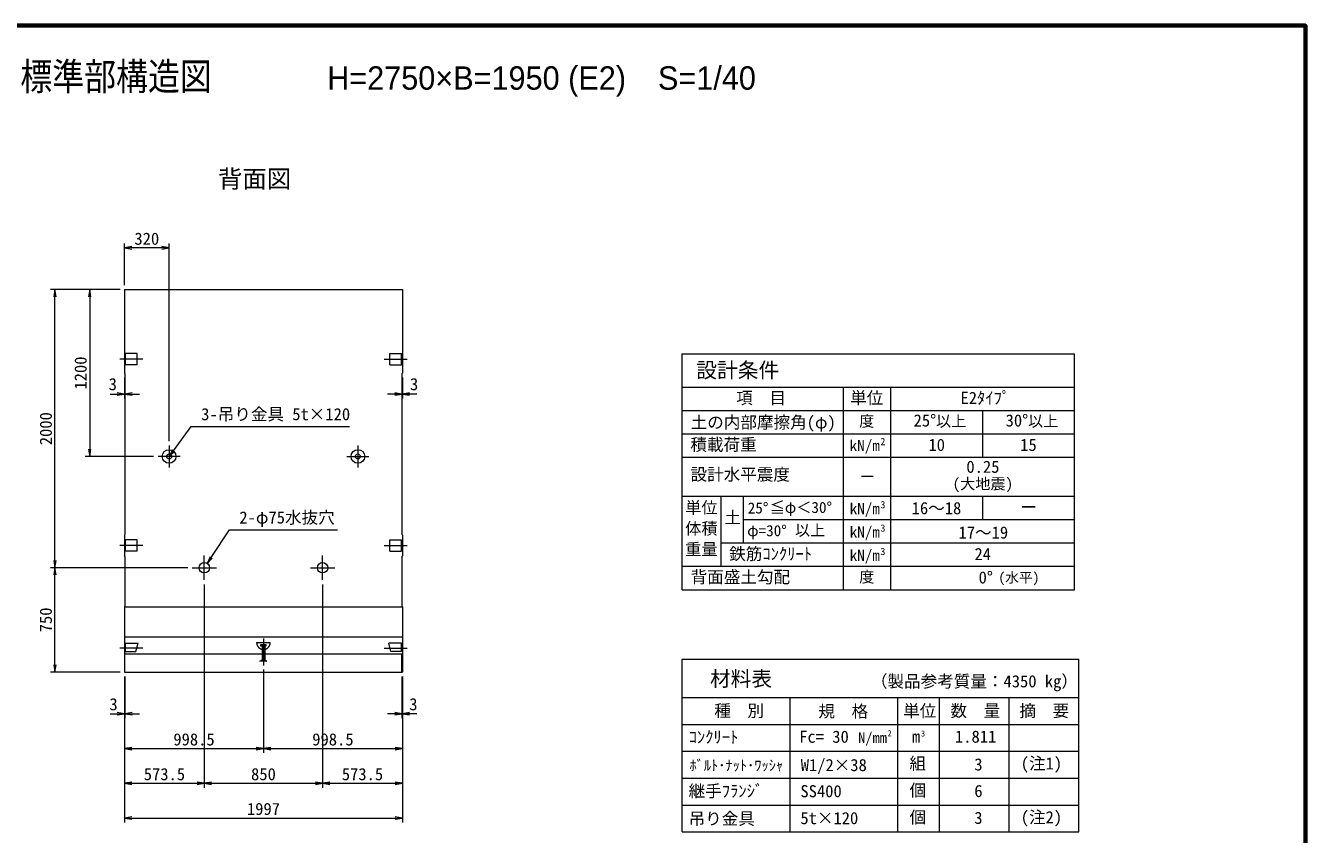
# Model space of a CAD drawing. Units: millimetres at full size, sheet at 1:40. Extents: x 124888 to 140688, y 10657 to 21690.
# Drawn here: x 131489 to 140688, y 15874 to 21690 of the extents above; entities that cross this region are included whole.
import ezdxf
from ezdxf.enums import TextEntityAlignment as Align

# ---------------------------------------------------------------- set-up
doc = ezdxf.new("R2010")
doc.units = ezdxf.units.MM
doc.header["$LTSCALE"] = 40
doc.linetypes.add('CHAIN', pattern=[18.5, 12, -1.5, 3.5, -1.5])
doc.linetypes.add('DASHED', pattern=[7.5, 6, -1.5])
for name, color, linetype, lineweight in [('01図枠', 1, 'Continuous', 70), ('中心', 6, 'CHAIN', 9), ('外形線', 7, 'Continuous', 13), ('寸法', 2, 'Continuous', 9), ('細線', 4, 'Continuous', 9), ('連結部', 4, 'Continuous', 13)]:
    doc.layers.add(name, color=color, linetype=linetype, lineweight=lineweight)
doc.layers.add('文字', color=7, linetype='Continuous')
doc.styles.add('ＭＳ ゴシック', font='')
doc.styles.add('ＭＳ Ｐゴシック', font='')
doc.styles.get('ＭＳ ゴシック').set_extended_font_data('MS Gothic')
doc.styles.get('ＭＳ Ｐゴシック').set_extended_font_data('MS PGothic')

# ---------------------------------------------------------------- blocks, each defined once
blk = doc.blocks.new('open_arrow')
at = {"color": 0, "linetype": 'Continuous', "lineweight": -2}
blk.add_lwpolyline([(7.5, 1.25), (0, 0), (7.5, -1.25)], dxfattribs=at)

msp = doc.modelspace()

# ---------------------------------------------------------------- linework, layer by layer
at = {"layer": '01図枠'}
msp.add_lwpolyline([(124887.54, 10809.99), (140687.54, 10809.99), (140687.54, 21689.99), (124887.54, 21689.99)], close=True, dxfattribs=at)
at = {"layer": '中心'}
for p, q in [((132330.84, 19291.75), (132165.84, 19291.75)), ((134065.84, 19291.75), (134230.84, 19291.75)), ((132598.84, 18591.75), (132440.84, 18591.75)), ((132519.84, 18670.75), (132519.84, 18512.75)), ((133797.84, 18591.75), (133955.84, 18591.75)), ((133876.84, 18670.75), (133876.84, 18512.75)), ((132330.84, 17951.75), (132165.84, 17951.75)), ((134065.84, 17951.75), (134230.84, 17951.75)), ((132773.34, 17704.25), (132773.34, 17879.25)), ((133623.34, 17704.25), (133623.34, 17879.25)), ((132685.84, 17791.75), (132860.84, 17791.75)), ((133535.84, 17791.75), (133710.84, 17791.75)), ((132330.84, 17214.4), (132165.84, 17214.4)), ((133198.34, 17283.85), (133198.34, 17088.85)), ((134065.84, 17214.4), (134230.84, 17214.4))]:
    msp.add_line(p, q, dxfattribs=at)
at = {"layer": '外形線'}
for p, q in [((132199.84, 19791.75), (134196.84, 19791.75)), ((132199.84, 19791.75), (132199.84, 19191.75)), ((134196.84, 19791.75), (134196.84, 19191.75)), ((132202.84, 19188.75), (132199.84, 19191.75)), ((132202.84, 19188.75), (132202.84, 18029.75)), ((134193.84, 19188.75), (134196.84, 19191.75)), ((134193.84, 19188.75), (134193.84, 18029.75)), ((132202.84, 18029.75), (132199.84, 18026.75)), ((132199.84, 18026.75), (132199.84, 17876.75)), ((134193.84, 18029.75), (134196.84, 18026.75)), ((134196.84, 18026.75), (134196.84, 17876.75)), ((132202.84, 17873.75), (132199.84, 17876.75)), ((132202.84, 17873.75), (132202.84, 17514.75)), ((134193.84, 17873.75), (134196.84, 17876.75)), ((134193.84, 17873.75), (134193.84, 17514.75)), ((132202.84, 17514.75), (132199.84, 17511.75)), ((132199.84, 17511.75), (132199.84, 17041.75)), ((134193.84, 17514.75), (134196.84, 17511.75)), ((134196.84, 17511.75), (134196.84, 17041.75)), ((132199.84, 17171.75), (134196.84, 17171.75)), ((132199.84, 17041.75), (134196.84, 17041.75))]:
    msp.add_line(p, q, dxfattribs=at)
for centre in [(132773.34, 17791.75), (133623.34, 17791.75)]:
    msp.add_circle(centre, 37.5, dxfattribs=at)
at = {"layer": '寸法'}
for p, q in [((132199.84, 19823.75), (132199.84, 20123.75)), ((132519.84, 20091.75), (132199.84, 20091.75)), ((132519.84, 18702.75), (132519.84, 20123.75)), ((132167.84, 19791.75), (131667.84, 19791.75)), ((131699.84, 17791.75), (131699.84, 19791.75)), ((132167.84, 19791.75), (131917.84, 19791.75)), ((131949.84, 19791.75), (131949.84, 18591.75)), ((132199.84, 19159.75), (132199.84, 19008.61)), ((132202.84, 19156.75), (132202.84, 19008.61)), ((134193.84, 19156.75), (134193.84, 19008.61)), ((134196.84, 19159.75), (134196.84, 19008.61)), ((132095.84, 19040.61), (132306.84, 19040.61)), ((134300.84, 19040.61), (134089.84, 19040.61)), ((132408.84, 18591.75), (131917.84, 18591.75)), ((132653.84, 17791.75), (131667.84, 17791.75)), ((132653.84, 17791.75), (131667.84, 17791.75)), ((131699.84, 17041.75), (131699.84, 17791.75)), ((132773.34, 17672.25), (132773.34, 16209.75)), ((132773.34, 17672.25), (132773.34, 16209.75)), ((133623.34, 17672.25), (133623.34, 16209.75)), ((133623.34, 17672.25), (133623.34, 16209.75)), ((132167.84, 17041.75), (131667.84, 17041.75)), ((133198.34, 17061.17), (133198.34, 16459.75)), ((133198.34, 17061.17), (133198.34, 16459.75)), ((132199.84, 17009.75), (132199.84, 15959.75)), ((132199.84, 17009.75), (132199.84, 16209.75)), ((132199.84, 17009.75), (132199.84, 16459.75)), ((132199.84, 17009.75), (132199.84, 16709.75)), ((132202.84, 17009.75), (132202.84, 16709.75)), ((134193.84, 17009.75), (134193.84, 16709.75)), ((134196.84, 17009.75), (134196.84, 15959.75)), ((134196.84, 17009.75), (134196.84, 16209.75)), ((134196.84, 17009.75), (134196.84, 16459.75)), ((134196.84, 17009.75), (134196.84, 16709.75)), ((132095.84, 16741.75), (132306.84, 16741.75)), ((134300.84, 16741.75), (134089.84, 16741.75)), ((132199.84, 16491.75), (133198.34, 16491.75)), ((133198.34, 16491.75), (134196.84, 16491.75)), ((132199.84, 16241.75), (132773.34, 16241.75)), ((132773.34, 16241.75), (133623.34, 16241.75)), ((133623.34, 16241.75), (134196.84, 16241.75)), ((132199.84, 15991.75), (134196.84, 15991.75))]:
    msp.add_line(p, q, dxfattribs=at)
at = {"layer": '寸法', "color": 3}
for p, q in [((136208.66, 17802.01), (136208.66, 19329.39)), ((136208.66, 19329.39), (139028.66, 19329.39)), ((139028.66, 17634.01), (139028.66, 19329.39)), ((136208.66, 17634.01), (136208.66, 19090.01)), ((136208.66, 19090.01), (139028.66, 19090.01)), ((137368.66, 17634.01), (137368.66, 19090.01)), ((137708.66, 17634.01), (137708.66, 19090.01)), ((136208.66, 18922.01), (139028.66, 18922.01)), ((138368.66, 18586.01), (138368.66, 18922.01)), ((136208.66, 18754.01), (139028.66, 18754.01)), ((136208.66, 18586.01), (139028.66, 18586.01)), ((136208.66, 18306.01), (139028.66, 18306.01)), ((136488.66, 17802.01), (136488.66, 18306.01)), ((136648.66, 17970.01), (136648.66, 18306.01)), ((138368.66, 18138.01), (138368.66, 18306.01)), ((136648.66, 18138.01), (139028.66, 18138.01)), ((136488.66, 17970.01), (139028.66, 17970.01)), ((136208.66, 17802.01), (139028.66, 17802.01)), ((136208.66, 17634.01), (139028.66, 17634.01)), ((136208.66, 15891.75), (136208.66, 17134.01)), ((136208.66, 17134.01), (139058.66, 17134.01)), ((139058.66, 15891.75), (139058.66, 17134.01)), ((136208.66, 16858.63), (139058.66, 16858.63)), ((136983.66, 15891.75), (136983.66, 16858.63)), ((137758.66, 15891.75), (137758.66, 16858.63)), ((138058.66, 15891.75), (138058.66, 16858.63)), ((138058.66, 16085.13), (138058.66, 16858.63)), ((138558.66, 15891.75), (138558.66, 16858.63)), ((136208.66, 16665.26), (139058.66, 16665.26)), ((136208.66, 16471.88), (139058.66, 16471.88)), ((136208.66, 16278.51), (139058.66, 16278.51)), ((136208.66, 16085.13), (139058.66, 16085.13)), ((136208.66, 15891.75), (139058.66, 15891.75))]:
    msp.add_line(p, q, dxfattribs=at)
at = {"layer": '寸法', "color": 3, "linetype": 'DASHED'}
for p, q in [((133149.29, 17253.85), (133247.39, 17253.85)), ((133180.34, 17238.85), (133216.34, 17238.85)), ((133180.34, 17226.85), (133180.34, 17238.85)), ((133216.34, 17226.85), (133180.34, 17226.85)), ((133188.29, 17226.85), (133188.29, 17130.51)), ((133208.32, 17226.85), (133208.32, 17130.51)), ((133216.34, 17238.85), (133216.34, 17226.85)), ((133173.29, 17118.85), (133188.29, 17130.51)), ((133223.32, 17118.85), (133173.29, 17118.85)), ((133188.29, 17130.51), (133208.32, 17130.51)), ((133208.32, 17130.51), (133223.32, 17118.85))]:
    msp.add_line(p, q, dxfattribs=at)
at = {"layer": '寸法'}
for points in [[(132519.84, 18591.75), (132550.79, 18633.53), (132678.66, 18806.15), (133816.83, 18806.15)], [(132794.03, 17823.02), (132822.73, 17866.39), (132953.1, 18063.41), (133730.74, 18063.41)]]:
    msp.add_lwpolyline(points, dxfattribs=at)
at = {"layer": '寸法', "color": 3}
for centre in [(132519.84, 18591.75), (133876.84, 18591.75)]:
    msp.add_circle(centre, 18, dxfattribs=at)
at = {"layer": '寸法', "color": 3, "linetype": 'DASHED'}
msp.add_arc((133198.34, 17253.85), 49.05, 180, 0, dxfattribs=at)
at = {"layer": '細線'}
for p, q in [((132205.84, 19251.75), (132205.84, 19331.75)), ((132290.84, 19331.75), (132205.84, 19331.75)), ((132290.84, 19251.75), (132290.84, 19331.75)), ((134105.84, 19251.75), (134105.84, 19331.75)), ((134105.84, 19331.75), (134190.84, 19331.75)), ((134190.84, 19251.75), (134190.84, 19331.75)), ((132290.84, 19251.75), (132205.84, 19251.75)), ((134105.84, 19251.75), (134190.84, 19251.75)), ((132205.84, 17911.75), (132205.84, 17991.75)), ((132290.84, 17991.75), (132205.84, 17991.75)), ((132290.84, 17911.75), (132290.84, 17991.75)), ((134105.84, 17911.75), (134105.84, 17991.75)), ((134105.84, 17991.75), (134190.84, 17991.75)), ((134190.84, 17911.75), (134190.84, 17991.75)), ((132290.84, 17911.75), (132205.84, 17911.75)), ((134105.84, 17911.75), (134190.84, 17911.75)), ((132199.84, 17511.75), (134196.84, 17511.75)), ((132199.84, 17294.46), (134196.84, 17294.46)), ((132202.84, 17041.75), (132202.84, 17171.75)), ((134193.84, 17041.75), (134193.84, 17171.75))]:
    msp.add_line(p, q, dxfattribs=at)
at = {"layer": '細線', "linetype": 'DASHED'}
for p, q in [((132205.84, 17189.4), (132205.84, 17249.4)), ((132205.84, 17249.4), (132296.84, 17249.4)), ((132281.84, 17189.4), (132296.84, 17249.4)), ((134114.84, 17189.4), (134099.84, 17249.4)), ((134190.84, 17249.4), (134099.84, 17249.4)), ((134190.84, 17189.4), (134190.84, 17249.4)), ((132205.84, 17189.4), (132281.84, 17189.4)), ((134190.84, 17189.4), (134114.84, 17189.4))]:
    msp.add_line(p, q, dxfattribs=at)
at = {"layer": '連結部', "color": 3}
for centre in [(132519.84, 18591.75), (133876.84, 18591.75)]:
    msp.add_circle(centre, 49, dxfattribs=at)

# ---------------------------------------------------------------- block references
at = {"layer": '寸法', "xscale": 6.93, "yscale": 6.93}
for p in [(132199.84, 20091.75), (132202.84, 19040.61), (134196.84, 19040.61), (132202.84, 16741.75), (134196.84, 16741.75), (132199.84, 16491.75), (133198.34, 16491.75), (132199.84, 16241.75), (132773.34, 16241.75), (133623.34, 16241.75), (132199.84, 15991.75)]:
    msp.add_blockref('open_arrow', p, dxfattribs=at)
for p, rotation in [((132519.84, 20091.75), 180), ((131699.84, 19791.75), 270), ((131949.84, 19791.75), 270), ((132199.84, 19040.61), 180), ((134193.84, 19040.61), 180), ((131949.84, 18591.75), 90), ((132519.84, 18591.75), 53.5), ((132794.03, 17823.02), 56.5), ((131699.84, 17791.75), 90), ((131699.84, 17791.75), 270), ((131699.84, 17041.75), 90), ((132199.84, 16741.75), 180), ((134193.84, 16741.75), 180), ((133198.34, 16491.75), 180), ((134196.84, 16491.75), 180), ((132773.34, 16241.75), 180), ((133623.34, 16241.75), 180), ((134196.84, 16241.75), 180), ((134196.84, 15991.75), 180)]:
    msp.add_blockref('open_arrow', p, dxfattribs=dict(at, rotation=rotation))

# ---------------------------------------------------------------- texts
at = {"layer": '寸法', "style": 'ＭＳ ゴシック'}
for s, p in [('320', (132359.84, 20157.75)), ('3', (132115.46, 19112.05)), ('3', (134281.23, 19112.05)), ('3', (132120.72, 16810.35)), ('3', (134275.96, 16810.35)), ('998.5', (132699.09, 16557.75)), ('998.5', (133697.59, 16557.75)), ('573.5', (132486.59, 16307.75)), ('850', (133198.34, 16307.75)), ('573.5', (133910.09, 16307.75)), ('1997', (133198.34, 16057.75))]:
    msp.add_text(s, height=87.35, dxfattribs=at).set_placement(p, align=Align.MIDDLE_CENTER)
for s, p in [('1200', (131883.84, 19191.75)), ('2000', (131633.84, 18791.75)), ('750', (131633.84, 17416.75))]:
    msp.add_text(s, height=87.35, rotation=90, dxfattribs=at).set_placement(p, align=Align.MIDDLE_CENTER)
at = {"layer": '寸法', "color": 3, "style": 'ＭＳ ゴシック'}
for s, height, p in [('設計条件', 109.2, (136309.63, 19125.26)), ('項\u3000目', 87.35, (136596.05, 18943.25)), ('単位', 87.35, (137415.25, 18943.25)), ('E2ﾀｲﾌﾟ', 87.35, (138208.27, 18943.25)), ('土の内部摩擦角(φ)', 87.35, (136268.98, 18767.38)), ('度', 79.75, (137480.45, 18782.32)), ('25°', 87.35, (137871.31, 18780.87)), ('以上', 79.75, (138032.3, 18782.32)), ('30°', 87.35, (138532.87, 18780.87)), ('以上', 79.75, (138693.85, 18782.32)), ('積載荷重', 87.35, (136267.08, 18607.38)), ('kN/m', 79.75, (137411.51, 18606.57)), ('2', 52.22, (137632.66, 18657.04)), ('10', 87.35, (137977.96, 18605.41)), ('15', 87.35, (138637.5, 18605.41)), ('設計水平震度', 87.35, (136267.94, 18393.07)), ('0.25', 87.35, (138250.66, 18448.02)), ('ー', 79.75, (137484.97, 18383.04)), ('(大地震)', 79.75, (138151.88, 18331.99)), ('25°', 79.75, (136679.42, 18157.73)), ('≦φ＜30°', 79.75, (136837.12, 18161.75)), ('kN/m', 79.75, (137411.94, 18153)), ('3', 52.22, (137633.08, 18203.47)), ('16～18', 87.35, (137857.36, 18150.62)), ('ー', 87.35, (138639.43, 18158.04)), ('土', 87.35, (136510.97, 18083.43)), ('φ=30°', 79.75, (136674.93, 17994.63)), ('以上', 79.75, (137018.56, 17998.32)), ('kN/m', 79.75, (137411.94, 17985)), ('3', 52.22, (137633.08, 18035.47)), ('17～19', 87.35, (138194.24, 17975.31)), ('鉄筋ｺﾝｸﾘｰﾄ', 87.35, (136545.68, 17821.93)), ('kN/m', 79.75, (137411.94, 17817)), ('3', 52.22, (137633.08, 17867.47)), ('24', 87.35, (138309.14, 17820.46)), ('背面盛土勾配', 87.35, (136268.66, 17655.25)), ('度', 79.75, (137480.45, 17662.32)), ('0°', 87.35, (138338.56, 17652.27)), ('(水平)', 72.16, (138480.89, 17663.78)), ('材料表', 109.2, (136407.53, 16906.76)), ('種\u3000別', 87.35, (136438.94, 16693.92)), ('規\u3000格', 87.35, (137187.09, 16689.78)), ('単位', 87.35, (137796.29, 16692.98)), ('数\u3000量', 87.35, (138136.69, 16693.72)), ('摘\u3000要', 87.35, (138631.68, 16693.33)), ('ｺﾝｸﾘｰﾄ', 87.35, (136254.31, 16504.77)), ('Fc= 30', 87.35, (137049.08, 16507.19)), ('N/mm', 75.95, (137472.83, 16509.37)), ('2', 43.67, (137684.39, 16566.61)), ('m', 87.35, (137859.24, 16508.35)), ('3', 43.67, (137924.63, 16565.06)), ('ﾎﾞﾙﾄ･ﾅｯﾄ･ﾜｯｼｬ', 75.95, (136260.14, 16309.96)), ('W1/2×38', 87.35, (137059.85, 16303.28)), ('組', 87.35, (137841.34, 16314.97)), ('(注1)', 87.35, (138641.34, 16314.97)), ('継手ﾌﾗﾝｼﾞ', 87.35, (136254.09, 16116.71)), ('SS400', 87.35, (137057.64, 16115.17)), ('個 ', 87.35, (137842.67, 16121.6)), ('吊り金具', 87.35, (136254.09, 15918.01)), ('5t×120', 87.35, (137057.64, 15921.79)), ('個 ', 87.35, (137842.67, 15928.22)), ('(注2)', 87.35, (138641.34, 15928.22))]:
    msp.add_text(s, height=height, dxfattribs=at).set_placement(p, align=Align.BOTTOM_LEFT)
at = {"layer": '寸法', "style": 'ＭＳ ゴシック'}
for s, p in [('3-吊り金具 5t×120', (132750.66, 18826.15)), ('2-φ75水抜穴', (133025.1, 18083.41))]:
    msp.add_text(s, height=87.35, dxfattribs=at).set_placement(p, align=Align.BOTTOM_LEFT)
at = {"layer": '寸法', "color": 3, "style": 'ＭＳ ゴシック'}
for s, p in [('単位', (136229.8, 18266.42)), ('体積', (136229.8, 18116.78)), ('重量', (136229.8, 17967.14))]:
    msp.add_text(s, height=85.24, dxfattribs=at).set_placement(p, align=Align.TOP_LEFT)
for s, p in [('（製品参考質量：4350 kg）', (139052.61, 16905.65)), ('1.811', (138465.9, 16507.67)), ('3', (138367.37, 16307.95)), ('6', (138367.11, 16116.95)), ('3', (138367.11, 15923.57))]:
    msp.add_text(s, height=87.35, dxfattribs=at).set_placement(p, align=Align.BOTTOM_RIGHT)
at = {"layer": '文字', "style": 'ＭＳ Ｐゴシック', "width": 0.85}
msp.add_text(' KLウォール3型（Eタイプ）標準部構造図\u3000\u3000\u3000\u3000\u3000\u3000\u3000\u3000\u3000\u3000\u3000\u3000\u3000\u3000 \u3000\u3000\u3000\u3000', height=197.9, dxfattribs=at).set_placement((132787.54, 21165.77), align=Align.BOTTOM_CENTER)
at = {"layer": '文字', "style": 'ＭＳ Ｐゴシック'}
msp.add_text('H=2750×B=1950 (E2)\u3000S=1/40', height=168.3, dxfattribs=at).set_placement((133656.11, 21178.44), align=Align.BOTTOM_LEFT)
msp.add_text(' 背面図 ', height=128.7, dxfattribs=at).set_placement((133134.5, 20485.14), align=Align.BOTTOM_CENTER)

doc.saveas('drawing.dxf')
